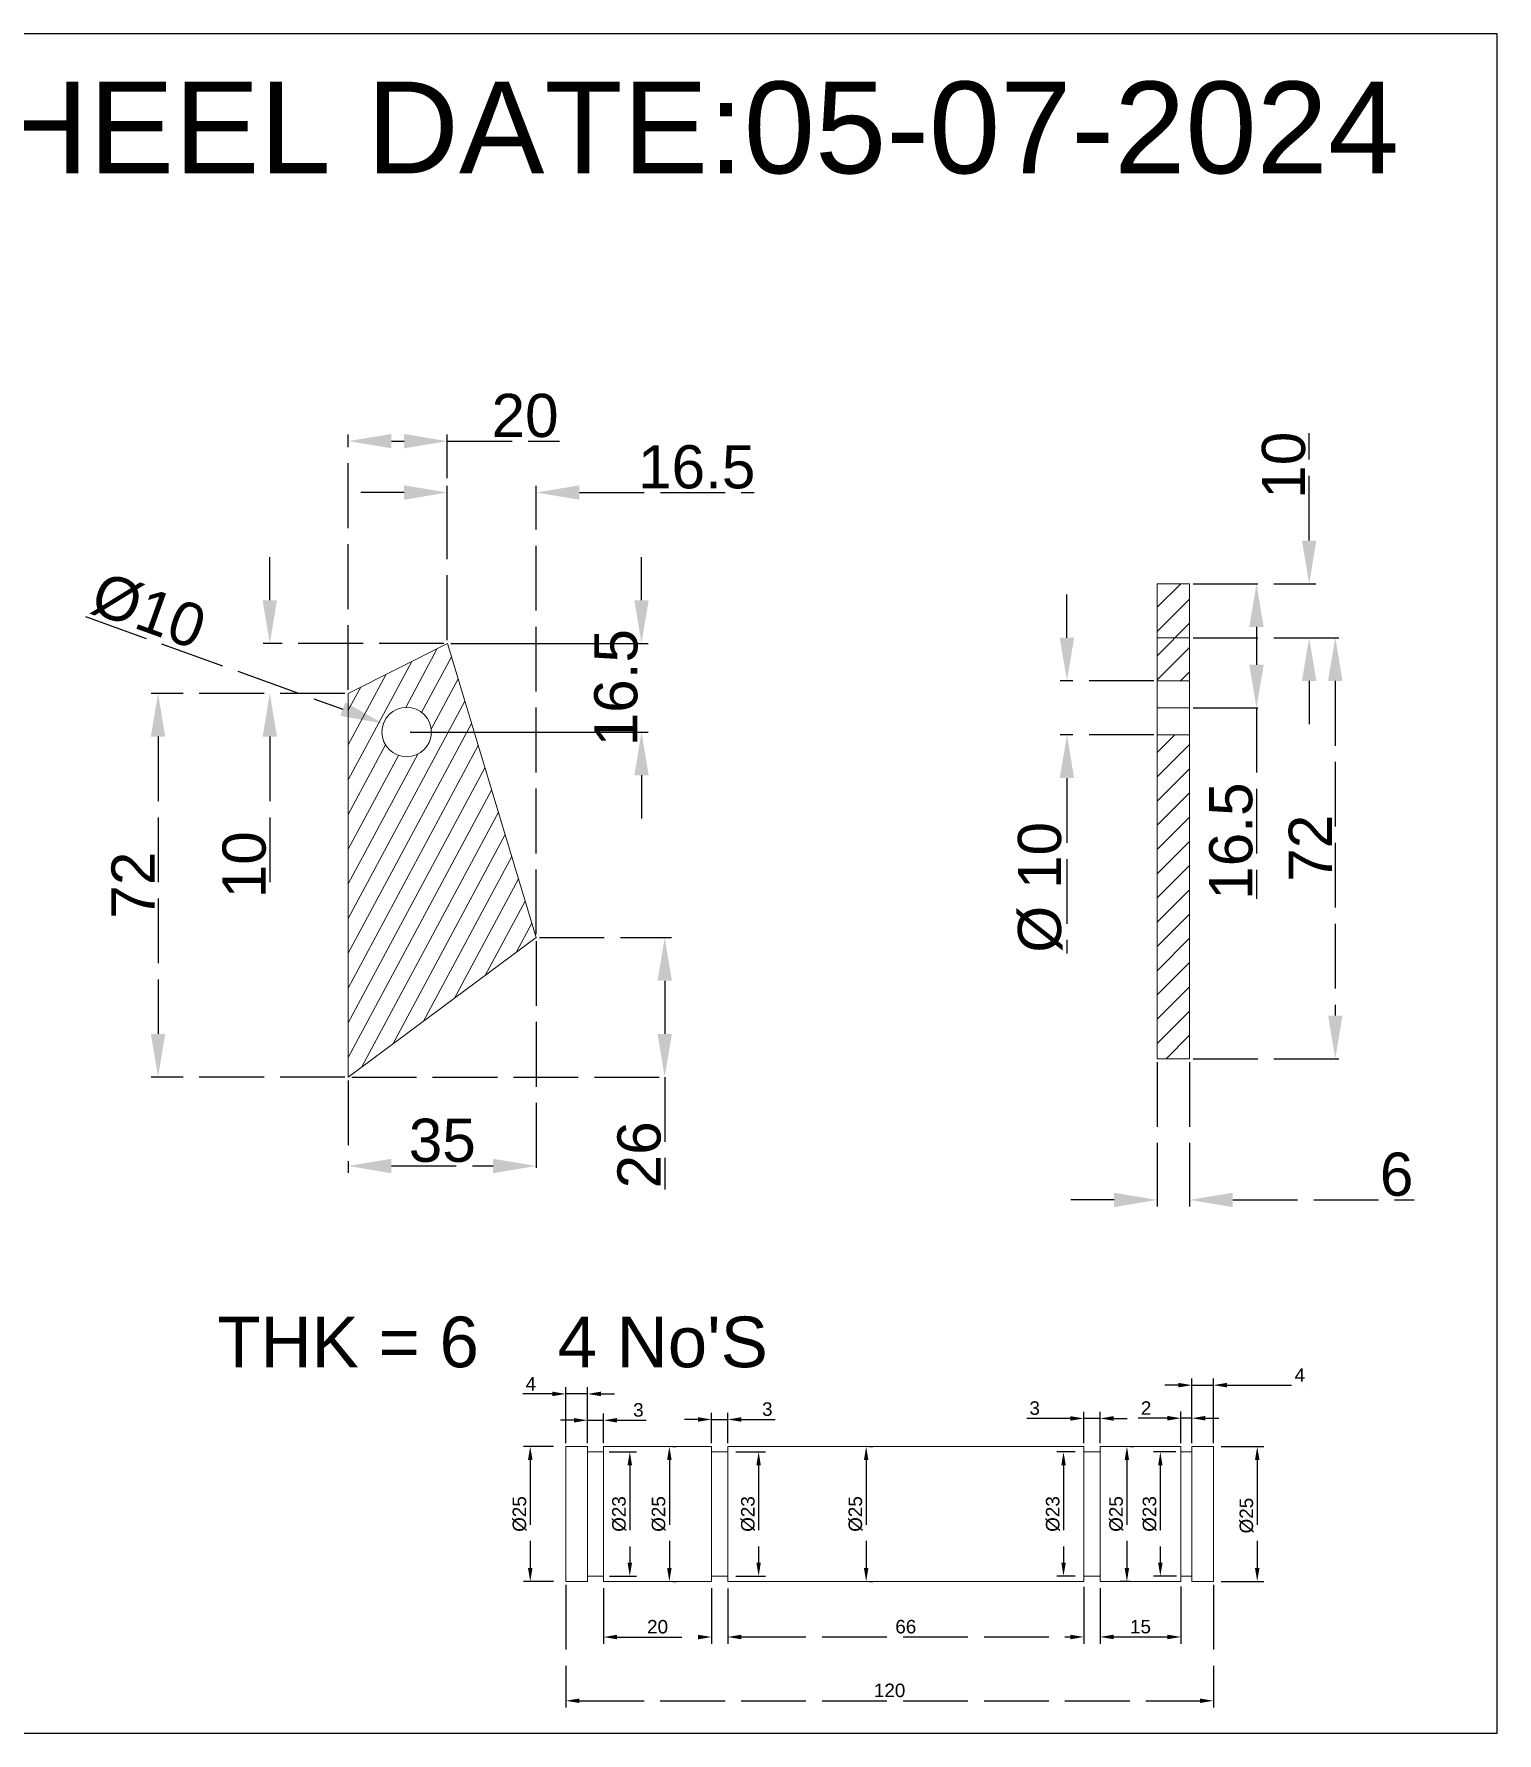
# Model space of a CAD drawing. Header units: millimetres. Extents: x 1123 to 8668, y 987 to 6637.
# Drawn here: x 2298.4 to 2569.6, y 3064.1 to 3378.9 of the extents above; entities that cross this region are included whole.
import ezdxf

# ---------------------------------------------------------------- set-up
doc = ezdxf.new("R2010")
doc.units = ezdxf.units.MM
doc.linetypes.add('ACAD_ISO02W100', pattern=[15, 12, -3])
doc.layers.get('0').update_dxf_attribs({"true_color": 0xc2ced6})
doc.styles.get("Standard").update_dxf_attribs({"font": 'arial.ttf'})
doc.dimstyles.new('gowri shankar', dxfattribs={"dimtxt": 8, "dimasz": 8, "dimexe": 1.25, "dimexo": 0.625, "dimtad": 1, "dimtxsty": 'Standard', "dimcen": 2.5, "dimadec": 0, "dimazin": 0, "dimtfac": 1, "dimtofl": 0, "dimtmove": 0, "dimatfit": 3, "dimfxl": 1, "dimarcsym": 0})
doc.dimstyles.new('ISO-25', dxfattribs={"dimtxt": 2.5, "dimasz": 2.5, "dimexe": 1.25, "dimexo": 0.625, "dimtad": 1, "dimtxsty": 'Standard', "dimcen": 2.5, "dimadec": 0, "dimazin": 0, "dimtfac": 1, "dimtmove": 0, "dimatfit": 3, "dimfxl": 1, "dimarcsym": 0})

# ---------------------------------------------------------------- blocks, each defined once
blk = doc.blocks.new('*D26')
at = {"color": 0, "linetype": 'ACAD_ISO02W100', "lineweight": -2, "transparency": 16777216}
for p, q in [((2513.24, 3267.04), (2540.86, 3267.04)), ((2539.61, 3259.04), (2539.61, 3197.04)), ((2513.24, 3189.04), (2540.86, 3189.04))]:
    blk.add_line(p, q, dxfattribs=at)
at = {"color": 0, "linetype": 'ACAD_ISO02W100', "transparency": 16777216}
for points in [[(2538.27, 3259.04), (2540.94, 3259.04), (2539.61, 3267.04)], [(2538.27, 3197.04), (2540.94, 3197.04), (2539.61, 3189.04)]]:
    blk.add_solid(points, dxfattribs=at)
at = {"layer": 'Defpoints', "color": 0, "linetype": 'ACAD_ISO02W100', "transparency": 16777216}
for p in [(2512.61, 3267.04), (2512.61, 3189.04), (2539.61, 3189.04)]:
    blk.add_point(p, dxfattribs=at)
at = {"color": 0, "linetype": 'ACAD_ISO02W100', "lineweight": 15, "transparency": 16777216, "insert": (2534.97, 3228.04), "char_height": 8, "attachment_point": 5, "rotation": 90}
blk.add_mtext('72', dxfattribs=at)
blk = doc.blocks.new('*D27')
at = {"color": 0, "linetype": 'ACAD_ISO02W100', "lineweight": -2, "transparency": 16777216}
for p, q in [((2534.77, 3285.04), (2534.77, 3304.97)), ((2513.24, 3277.04), (2536.02, 3277.04)), ((2533.93, 3267.04), (2536.02, 3267.04)), ((2534.77, 3259.04), (2534.77, 3251.04))]:
    blk.add_line(p, q, dxfattribs=at)
at = {"color": 0, "linetype": 'ACAD_ISO02W100', "transparency": 16777216}
for points in [[(2533.43, 3285.04), (2536.1, 3285.04), (2534.77, 3277.04)], [(2533.43, 3259.04), (2536.1, 3259.04), (2534.77, 3267.04)]]:
    blk.add_solid(points, dxfattribs=at)
at = {"layer": 'Defpoints', "color": 0, "linetype": 'ACAD_ISO02W100', "transparency": 16777216}
for p in [(2512.61, 3277.04), (2533.31, 3267.04), (2534.77, 3267.04)]:
    blk.add_point(p, dxfattribs=at)
at = {"color": 0, "linetype": 'ACAD_ISO02W100', "lineweight": 15, "transparency": 16777216, "insert": (2530.06, 3299), "char_height": 8, "attachment_point": 5, "rotation": 90}
blk.add_mtext('10', dxfattribs=at)
blk = doc.blocks.new('*D28')
at = {"color": 0, "linetype": 'ACAD_ISO02W100', "lineweight": -2, "transparency": 16777216}
for p, q in [((2506.61, 3188.42), (2506.61, 3161.62)), ((2512.61, 3188.42), (2512.61, 3161.62)), ((2498.61, 3162.87), (2490.61, 3162.87)), ((2520.61, 3162.87), (2554.24, 3162.87))]:
    blk.add_line(p, q, dxfattribs=at)
at = {"color": 0, "linetype": 'ACAD_ISO02W100', "transparency": 16777216}
for points in [[(2498.61, 3164.2), (2498.61, 3161.53), (2506.61, 3162.87)], [(2520.61, 3164.2), (2520.61, 3161.53), (2512.61, 3162.87)]]:
    blk.add_solid(points, dxfattribs=at)
at = {"layer": 'Defpoints', "color": 0, "linetype": 'ACAD_ISO02W100', "transparency": 16777216}
for p in [(2506.61, 3189.04), (2512.61, 3189.04), (2512.61, 3162.87)]:
    blk.add_point(p, dxfattribs=at)
at = {"color": 0, "linetype": 'ACAD_ISO02W100', "lineweight": 15, "transparency": 16777216, "insert": (2550.98, 3167.58), "char_height": 8, "attachment_point": 5}
blk.add_mtext('6', dxfattribs=at)
blk = doc.blocks.new('*D29')
at = {"color": 0, "linetype": 'ACAD_ISO02W100', "lineweight": -2, "transparency": 16777216}
for p, q in [((2489.88, 3267.04), (2489.88, 3275.04)), ((2505.99, 3259.04), (2488.63, 3259.04)), ((2505.99, 3249.04), (2488.63, 3249.04)), ((2489.88, 3241.04), (2489.88, 3208.55))]:
    blk.add_line(p, q, dxfattribs=at)
at = {"color": 0, "linetype": 'ACAD_ISO02W100', "transparency": 16777216}
for points in [[(2488.54, 3267.04), (2491.21, 3267.04), (2489.88, 3259.04)], [(2488.54, 3241.04), (2491.21, 3241.04), (2489.88, 3249.04)]]:
    blk.add_solid(points, dxfattribs=at)
at = {"layer": 'Defpoints', "color": 0, "linetype": 'ACAD_ISO02W100', "transparency": 16777216}
for p in [(2506.61, 3259.04), (2489.88, 3249.04), (2506.61, 3249.04)]:
    blk.add_point(p, dxfattribs=at)
at = {"color": 0, "linetype": 'ACAD_ISO02W100', "lineweight": 15, "transparency": 16777216, "insert": (2484.94, 3220.79), "char_height": 8, "attachment_point": 5, "rotation": 90}
blk.add_mtext('%%C 10', dxfattribs=at)
blk = doc.blocks.new('*D30')
at = {"color": 0, "linetype": 'ACAD_ISO02W100', "lineweight": -2, "transparency": 16777216}
for p, q in [((2513.24, 3277.04), (2526.25, 3277.04)), ((2525, 3269.04), (2525, 3262.04)), ((2513.24, 3254.04), (2526.25, 3254.04)), ((2525, 3254.04), (2525, 3218.68))]:
    blk.add_line(p, q, dxfattribs=at)
at = {"color": 0, "linetype": 'ACAD_ISO02W100', "transparency": 16777216}
for points in [[(2523.67, 3269.04), (2526.34, 3269.04), (2525, 3277.04)], [(2523.67, 3262.04), (2526.34, 3262.04), (2525, 3254.04)]]:
    blk.add_solid(points, dxfattribs=at)
at = {"layer": 'Defpoints', "color": 0, "linetype": 'ACAD_ISO02W100', "transparency": 16777216}
for p in [(2512.61, 3277.04), (2512.61, 3254.04), (2525, 3254.04)]:
    blk.add_point(p, dxfattribs=at)
at = {"color": 0, "linetype": 'ACAD_ISO02W100', "lineweight": 15, "transparency": 16777216, "insert": (2520.29, 3229.35), "char_height": 8, "attachment_point": 5, "rotation": 90}
blk.add_mtext('16.5', dxfattribs=at)
blk = doc.blocks.new('*D32')
at = {"color": 0, "linetype": 'ACAD_ISO02W100', "lineweight": -2, "transparency": 16777216}
for p, q in [((2356.07, 3256.73), (2320.18, 3256.73)), ((2321.43, 3248.73), (2321.43, 3193.64)), ((2356.07, 3185.64), (2320.18, 3185.64))]:
    blk.add_line(p, q, dxfattribs=at)
at = {"color": 0, "linetype": 'ACAD_ISO02W100', "transparency": 16777216}
for points in [[(2320.1, 3248.73), (2322.76, 3248.73), (2321.43, 3256.73)], [(2320.1, 3193.64), (2322.76, 3193.64), (2321.43, 3185.64)]]:
    blk.add_solid(points, dxfattribs=at)
at = {"layer": 'Defpoints', "color": 0, "linetype": 'ACAD_ISO02W100', "transparency": 16777216}
for p in [(2356.69, 3256.73), (2321.43, 3185.64), (2356.69, 3185.64)]:
    blk.add_point(p, dxfattribs=at)
at = {"color": 0, "linetype": 'ACAD_ISO02W100', "lineweight": 18, "transparency": 16777216, "insert": (2316.79, 3221.19), "char_height": 8, "attachment_point": 5, "rotation": 90}
blk.add_mtext('72', dxfattribs=at)
blk = doc.blocks.new('*D33')
at = {"color": 0, "linetype": 'ACAD_ISO02W100', "lineweight": -2, "transparency": 16777216}
for p, q in [((2392.14, 3211.47), (2416.58, 3211.47)), ((2415.33, 3203.47), (2415.33, 3193.64)), ((2357.32, 3185.64), (2416.58, 3185.64)), ((2415.33, 3185.64), (2415.33, 3164.8))]:
    blk.add_line(p, q, dxfattribs=at)
at = {"color": 0, "linetype": 'ACAD_ISO02W100', "transparency": 16777216}
for points in [[(2414, 3203.47), (2416.66, 3203.47), (2415.33, 3211.47)], [(2414, 3193.64), (2416.66, 3193.64), (2415.33, 3185.64)]]:
    blk.add_solid(points, dxfattribs=at)
at = {"layer": 'Defpoints', "color": 0, "linetype": 'ACAD_ISO02W100', "transparency": 16777216}
for p in [(2391.52, 3211.47), (2415.33, 3211.47), (2356.69, 3185.64)]:
    blk.add_point(p, dxfattribs=at)
at = {"color": 0, "linetype": 'ACAD_ISO02W100', "lineweight": 18, "transparency": 16777216, "insert": (2410.62, 3171.22), "char_height": 8, "attachment_point": 5, "rotation": 90}
blk.add_mtext('26', dxfattribs=at)
blk = doc.blocks.new('*D34')
at = {"color": 0, "linetype": 'ACAD_ISO02W100', "lineweight": -2, "transparency": 16777216}
for p, q in [((2342.14, 3273.99), (2342.14, 3281.99)), ((2374.42, 3265.99), (2340.89, 3265.99)), ((2356.07, 3256.73), (2340.89, 3256.73)), ((2342.14, 3248.73), (2342.14, 3219.01))]:
    blk.add_line(p, q, dxfattribs=at)
at = {"color": 0, "linetype": 'ACAD_ISO02W100', "transparency": 16777216}
for points in [[(2340.81, 3273.99), (2343.47, 3273.99), (2342.14, 3265.99)], [(2340.81, 3248.73), (2343.47, 3248.73), (2342.14, 3256.73)]]:
    blk.add_solid(points, dxfattribs=at)
at = {"layer": 'Defpoints', "color": 0, "linetype": 'ACAD_ISO02W100', "transparency": 16777216}
for p in [(2375.04, 3265.99), (2342.14, 3256.73), (2356.69, 3256.73)]:
    blk.add_point(p, dxfattribs=at)
at = {"color": 0, "linetype": 'ACAD_ISO02W100', "lineweight": 18, "transparency": 16777216, "insert": (2337.43, 3224.97), "char_height": 8, "attachment_point": 5, "rotation": 90}
blk.add_mtext('10', dxfattribs=at)
blk = doc.blocks.new('*D14')
at = {"color": 0, "linetype": 'ACAD_ISO02W100', "lineweight": -2, "transparency": 16777216}
for p, q in [((2391.52, 3210.84), (2391.52, 3167.91)), ((2356.69, 3185.02), (2356.69, 3167.91)), ((2364.69, 3169.16), (2383.52, 3169.16))]:
    blk.add_line(p, q, dxfattribs=at)
at = {"color": 0, "linetype": 'ACAD_ISO02W100', "transparency": 16777216}
for points in [[(2364.69, 3170.49), (2364.69, 3167.82), (2356.69, 3169.16)], [(2383.52, 3170.49), (2383.52, 3167.82), (2391.52, 3169.16)]]:
    blk.add_solid(points, dxfattribs=at)
at = {"layer": 'Defpoints', "color": 0, "linetype": 'ACAD_ISO02W100', "transparency": 16777216}
for p in [(2391.52, 3211.47), (2356.69, 3185.64), (2391.52, 3169.16)]:
    blk.add_point(p, dxfattribs=at)
at = {"color": 0, "linetype": 'ACAD_ISO02W100', "lineweight": 18, "transparency": 16777216, "insert": (2374.11, 3173.87), "char_height": 8, "attachment_point": 5}
blk.add_mtext('35', dxfattribs=at)
blk = doc.blocks.new('*D35')
at = {"color": 0, "linetype": 'ACAD_ISO02W100', "lineweight": -2, "transparency": 16777216}
for p, q in [((2356.69, 3257.36), (2356.69, 3304.72)), ((2364.69, 3303.47), (2367.04, 3303.47)), ((2375.04, 3266.61), (2375.04, 3304.72)), ((2375.04, 3303.47), (2395.86, 3303.47))]:
    blk.add_line(p, q, dxfattribs=at)
at = {"color": 0, "linetype": 'ACAD_ISO02W100', "transparency": 16777216}
for points in [[(2364.69, 3304.8), (2364.69, 3302.14), (2356.69, 3303.47)], [(2367.04, 3304.8), (2367.04, 3302.14), (2375.04, 3303.47)]]:
    blk.add_solid(points, dxfattribs=at)
at = {"layer": 'Defpoints', "color": 0, "linetype": 'ACAD_ISO02W100', "transparency": 16777216}
for p in [(2375.04, 3303.47), (2375.04, 3265.99), (2356.69, 3256.73)]:
    blk.add_point(p, dxfattribs=at)
at = {"color": 0, "linetype": 'ACAD_ISO02W100', "lineweight": 18, "transparency": 16777216, "insert": (2389.45, 3308.18), "char_height": 8, "attachment_point": 5}
blk.add_mtext('20', dxfattribs=at)
blk = doc.blocks.new('*D15')
at = {"color": 0, "linetype": 'ACAD_ISO02W100', "lineweight": -2, "transparency": 16777216}
for p, q in [((2367.04, 3293.95), (2359.04, 3293.95)), ((2375.04, 3292.68), (2375.04, 3295.2)), ((2391.52, 3212.09), (2391.52, 3295.2)), ((2399.52, 3293.95), (2431.93, 3293.95))]:
    blk.add_line(p, q, dxfattribs=at)
at = {"color": 0, "linetype": 'ACAD_ISO02W100', "transparency": 16777216}
for points in [[(2367.04, 3295.28), (2367.04, 3292.61), (2375.04, 3293.95)], [(2399.52, 3295.28), (2399.52, 3292.61), (2391.52, 3293.95)]]:
    blk.add_solid(points, dxfattribs=at)
at = {"layer": 'Defpoints', "color": 0, "linetype": 'ACAD_ISO02W100', "transparency": 16777216}
for p in [(2375.04, 3293.95), (2375.04, 3292.05), (2391.52, 3211.47)]:
    blk.add_point(p, dxfattribs=at)
at = {"color": 0, "linetype": 'ACAD_ISO02W100', "lineweight": 18, "transparency": 16777216, "insert": (2421.26, 3298.66), "char_height": 8, "attachment_point": 5}
blk.add_mtext('16.5', dxfattribs=at)
blk = doc.blocks.new('*D36')
at = {"color": 0, "linetype": 'ACAD_ISO02W100', "lineweight": -2, "transparency": 16777216}
blk.add_line((2307.96, 3270.96), (2355.66, 3253.82), dxfattribs=at)
at = {"color": 0, "linetype": 'ACAD_ISO02W100', "transparency": 16777216}
blk.add_solid([(2356.11, 3255.07), (2355.21, 3252.56), (2363.19, 3251.11)], dxfattribs=at)
at = {"layer": 'Defpoints', "color": 0, "linetype": 'ACAD_ISO02W100', "transparency": 16777216}
for p in [(2363.19, 3251.11), (2371.82, 3248.01)]:
    blk.add_point(p, dxfattribs=at)
at = {"color": 0, "linetype": 'ACAD_ISO02W100', "lineweight": 18, "transparency": 16777216, "insert": (2319.69, 3271.98), "char_height": 8, "attachment_point": 5, "rotation": 340.235}
blk.add_mtext('%%C10', dxfattribs=at)
blk = doc.blocks.new('*D37')
at = {"color": 0, "lineweight": -2, "transparency": 16777216}
for p, q in [((2411.03, 3273.99), (2411.03, 3281.99)), ((2375.67, 3265.99), (2412.28, 3265.99)), ((2368.13, 3249.56), (2412.28, 3249.56)), ((2411.03, 3241.56), (2411.03, 3233.56))]:
    blk.add_line(p, q, dxfattribs=at)
at = {"color": 0, "transparency": 16777216}
for points in [[(2409.7, 3273.99), (2412.36, 3273.99), (2411.03, 3265.99)], [(2409.7, 3241.56), (2412.36, 3241.56), (2411.03, 3249.56)]]:
    blk.add_solid(points, dxfattribs=at)
at = {"layer": 'Defpoints', "color": 0, "transparency": 16777216}
for p in [(2375.04, 3265.99), (2367.5, 3249.56), (2411.03, 3249.56)]:
    blk.add_point(p, dxfattribs=at)
at = {"color": 0, "lineweight": 20, "transparency": 16777216, "insert": (2406.32, 3257.78), "char_height": 8, "attachment_point": 5, "rotation": 90}
blk.add_mtext('16.5', dxfattribs=at)
blk = doc.blocks.new('*D123')
at = {"color": 0, "linetype": 'ACAD_ISO02W100', "lineweight": -2, "transparency": 16777216}
for p, q in [((2394.51, 3126.92), (2389.03, 3126.92)), ((2397.01, 3117.8), (2397.01, 3128.17)), ((2401.01, 3126.92), (2397.01, 3126.92)), ((2401.01, 3117.8), (2401.01, 3128.17)), ((2403.51, 3126.92), (2406.01, 3126.92))]:
    blk.add_line(p, q, dxfattribs=at)
at = {"color": 0, "linetype": 'ACAD_ISO02W100', "transparency": 16777216}
for points in [[(2394.51, 3127.34), (2394.51, 3126.51), (2397.01, 3126.92)], [(2403.51, 3127.34), (2403.51, 3126.51), (2401.01, 3126.92)]]:
    blk.add_solid(points, dxfattribs=at)
at = {"layer": 'Defpoints', "color": 0, "linetype": 'ACAD_ISO02W100', "transparency": 16777216}
for p in [(2401.01, 3126.92), (2397.01, 3117.17), (2401.01, 3117.17)]:
    blk.add_point(p, dxfattribs=at)
at = {"color": 0, "linetype": 'ACAD_ISO02W100', "lineweight": 15, "transparency": 16777216, "insert": (2390.52, 3128.8), "char_height": 2.5, "attachment_point": 5}
blk.add_mtext('4', dxfattribs=at)
blk = doc.blocks.new('*D124')
at = {"color": 0, "linetype": 'ACAD_ISO02W100', "lineweight": -2, "transparency": 16777216}
for p, q in [((2424.01, 3117.8), (2424.01, 3123.43)), ((2427.01, 3117.8), (2427.01, 3123.43)), ((2421.51, 3122.18), (2419.01, 3122.18)), ((2424.01, 3122.18), (2427.01, 3122.18)), ((2429.51, 3122.18), (2435.79, 3122.18))]:
    blk.add_line(p, q, dxfattribs=at)
at = {"color": 0, "linetype": 'ACAD_ISO02W100', "transparency": 16777216}
for points in [[(2421.51, 3122.6), (2421.51, 3121.77), (2424.01, 3122.18)], [(2429.51, 3122.6), (2429.51, 3121.77), (2427.01, 3122.18)]]:
    blk.add_solid(points, dxfattribs=at)
at = {"layer": 'Defpoints', "color": 0, "linetype": 'ACAD_ISO02W100', "transparency": 16777216}
for p in [(2427.01, 3122.18), (2424.01, 3117.17), (2427.01, 3117.17)]:
    blk.add_point(p, dxfattribs=at)
at = {"color": 0, "linetype": 'ACAD_ISO02W100', "lineweight": 15, "transparency": 16777216, "insert": (2434.34, 3124.09), "char_height": 2.5, "attachment_point": 5}
blk.add_mtext('3', dxfattribs=at)
blk = doc.blocks.new('*D125')
at = {"color": 0, "linetype": 'ACAD_ISO02W100', "lineweight": -2, "transparency": 16777216}
for p, q in [((2493.01, 3117.8), (2493.01, 3123.63)), ((2496.01, 3117.8), (2496.01, 3123.63)), ((2490.51, 3122.38), (2482.45, 3122.38)), ((2496.01, 3122.38), (2493.01, 3122.38)), ((2498.51, 3122.38), (2501.01, 3122.38))]:
    blk.add_line(p, q, dxfattribs=at)
at = {"color": 0, "linetype": 'ACAD_ISO02W100', "transparency": 16777216}
for points in [[(2490.51, 3122.8), (2490.51, 3121.96), (2493.01, 3122.38)], [(2498.51, 3122.8), (2498.51, 3121.96), (2496.01, 3122.38)]]:
    blk.add_solid(points, dxfattribs=at)
at = {"layer": 'Defpoints', "color": 0, "linetype": 'ACAD_ISO02W100', "transparency": 16777216}
for p in [(2496.01, 3122.38), (2493.01, 3117.17), (2496.01, 3117.17)]:
    blk.add_point(p, dxfattribs=at)
at = {"color": 0, "linetype": 'ACAD_ISO02W100', "lineweight": 15, "transparency": 16777216, "insert": (2483.9, 3124.28), "char_height": 2.5, "attachment_point": 5}
blk.add_mtext('3', dxfattribs=at)
blk = doc.blocks.new('*D126')
at = {"color": 0, "linetype": 'ACAD_ISO02W100', "lineweight": -2, "transparency": 16777216}
for p, q in [((2511.01, 3117.8), (2511.01, 3123.67)), ((2513.01, 3117.8), (2513.01, 3123.67)), ((2508.51, 3122.42), (2503.1, 3122.42)), ((2513.01, 3122.42), (2511.01, 3122.42)), ((2515.51, 3122.42), (2518.01, 3122.42))]:
    blk.add_line(p, q, dxfattribs=at)
at = {"color": 0, "linetype": 'ACAD_ISO02W100', "transparency": 16777216}
for points in [[(2508.51, 3122.84), (2508.51, 3122), (2511.01, 3122.42)], [(2515.51, 3122.84), (2515.51, 3122), (2513.01, 3122.42)]]:
    blk.add_solid(points, dxfattribs=at)
at = {"layer": 'Defpoints', "color": 0, "linetype": 'ACAD_ISO02W100', "transparency": 16777216}
for p in [(2513.01, 3122.42), (2511.01, 3117.17), (2513.01, 3117.17)]:
    blk.add_point(p, dxfattribs=at)
at = {"color": 0, "linetype": 'ACAD_ISO02W100', "lineweight": 15, "transparency": 16777216, "insert": (2504.55, 3124.3), "char_height": 2.5, "attachment_point": 5}
blk.add_mtext('2', dxfattribs=at)
blk = doc.blocks.new('*D127')
at = {"color": 0, "linetype": 'ACAD_ISO02W100', "lineweight": -2, "transparency": 16777216}
for p, q in [((2513.01, 3117.8), (2513.01, 3129.8)), ((2517.01, 3117.8), (2517.01, 3129.8)), ((2510.51, 3128.55), (2508.01, 3128.55)), ((2513.01, 3128.55), (2517.01, 3128.55)), ((2519.51, 3128.55), (2534.53, 3128.55))]:
    blk.add_line(p, q, dxfattribs=at)
at = {"color": 0, "linetype": 'ACAD_ISO02W100', "transparency": 16777216}
for points in [[(2510.51, 3128.96), (2510.51, 3128.13), (2513.01, 3128.55)], [(2519.51, 3128.96), (2519.51, 3128.13), (2517.01, 3128.55)]]:
    blk.add_solid(points, dxfattribs=at)
at = {"layer": 'Defpoints', "color": 0, "linetype": 'ACAD_ISO02W100', "transparency": 16777216}
for p in [(2517.01, 3128.55), (2513.01, 3117.17), (2517.01, 3117.17)]:
    blk.add_point(p, dxfattribs=at)
at = {"color": 0, "linetype": 'ACAD_ISO02W100', "lineweight": 15, "transparency": 16777216, "insert": (2533.04, 3130.42), "char_height": 2.5, "attachment_point": 5}
blk.add_mtext('4', dxfattribs=at)
blk = doc.blocks.new('*D128')
at = {"color": 0, "linetype": 'ACAD_ISO02W100', "lineweight": -2, "transparency": 16777216}
for p, q in [((2401.01, 3117.8), (2401.01, 3123.29)), ((2404.01, 3117.8), (2404.01, 3123.29)), ((2398.51, 3122.04), (2396.01, 3122.04)), ((2401.01, 3122.04), (2404.01, 3122.04)), ((2406.51, 3122.04), (2411.89, 3122.04))]:
    blk.add_line(p, q, dxfattribs=at)
at = {"color": 0, "linetype": 'ACAD_ISO02W100', "transparency": 16777216}
for points in [[(2398.51, 3122.45), (2398.51, 3121.62), (2401.01, 3122.04)], [(2406.51, 3122.45), (2406.51, 3121.62), (2404.01, 3122.04)]]:
    blk.add_solid(points, dxfattribs=at)
at = {"layer": 'Defpoints', "color": 0, "linetype": 'ACAD_ISO02W100', "transparency": 16777216}
for p in [(2404.01, 3122.04), (2401.01, 3117.17), (2404.01, 3117.17)]:
    blk.add_point(p, dxfattribs=at)
at = {"color": 0, "linetype": 'ACAD_ISO02W100', "lineweight": 15, "transparency": 16777216, "insert": (2410.45, 3123.94), "char_height": 2.5, "attachment_point": 5}
blk.add_mtext('3', dxfattribs=at)
blk = doc.blocks.new('*D114')
at = {"color": 0, "linetype": 'ACAD_ISO02W100', "lineweight": -2, "transparency": 16777216}
for p, q in [((2404.01, 3090.92), (2404.01, 3080.62)), ((2424.01, 3090.9), (2424.01, 3080.62)), ((2406.51, 3081.87), (2421.51, 3081.87))]:
    blk.add_line(p, q, dxfattribs=at)
at = {"color": 0, "linetype": 'ACAD_ISO02W100', "transparency": 16777216}
for points in [[(2406.51, 3082.29), (2406.51, 3081.45), (2404.01, 3081.87)], [(2421.51, 3082.29), (2421.51, 3081.45), (2424.01, 3081.87)]]:
    blk.add_solid(points, dxfattribs=at)
at = {"layer": 'Defpoints', "color": 0, "linetype": 'ACAD_ISO02W100', "transparency": 16777216}
for p in [(2404.01, 3091.55), (2424.01, 3091.52), (2424.01, 3081.87)]:
    blk.add_point(p, dxfattribs=at)
at = {"color": 0, "linetype": 'ACAD_ISO02W100', "lineweight": 15, "transparency": 16777216, "insert": (2414.01, 3083.77), "char_height": 2.5, "attachment_point": 5}
blk.add_mtext('20', dxfattribs=at)
blk = doc.blocks.new('*D115')
at = {"color": 0, "linetype": 'ACAD_ISO02W100', "lineweight": -2, "transparency": 16777216}
for p, q in [((2427.01, 3090.85), (2427.01, 3080.63)), ((2493.01, 3091.19), (2493.01, 3080.63)), ((2429.51, 3081.88), (2490.51, 3081.88))]:
    blk.add_line(p, q, dxfattribs=at)
at = {"color": 0, "linetype": 'ACAD_ISO02W100', "transparency": 16777216}
for points in [[(2429.51, 3082.3), (2429.51, 3081.46), (2427.01, 3081.88)], [(2490.51, 3082.3), (2490.51, 3081.46), (2493.01, 3081.88)]]:
    blk.add_solid(points, dxfattribs=at)
at = {"layer": 'Defpoints', "color": 0, "linetype": 'ACAD_ISO02W100', "transparency": 16777216}
for p in [(2493.01, 3091.82), (2427.01, 3091.47), (2493.01, 3081.88)]:
    blk.add_point(p, dxfattribs=at)
at = {"color": 0, "linetype": 'ACAD_ISO02W100', "lineweight": 15, "transparency": 16777216, "insert": (2460.01, 3083.78), "char_height": 2.5, "attachment_point": 5}
blk.add_mtext('66', dxfattribs=at)
blk = doc.blocks.new('*D116')
at = {"color": 0, "linetype": 'ACAD_ISO02W100', "lineweight": -2, "transparency": 16777216}
for p, q in [((2496.01, 3090.9), (2496.01, 3080.64)), ((2511.01, 3091.26), (2511.01, 3080.64)), ((2498.51, 3081.89), (2508.51, 3081.89))]:
    blk.add_line(p, q, dxfattribs=at)
at = {"color": 0, "linetype": 'ACAD_ISO02W100', "transparency": 16777216}
for points in [[(2498.51, 3082.31), (2498.51, 3081.47), (2496.01, 3081.89)], [(2508.51, 3082.31), (2508.51, 3081.47), (2511.01, 3081.89)]]:
    blk.add_solid(points, dxfattribs=at)
at = {"layer": 'Defpoints', "color": 0, "linetype": 'ACAD_ISO02W100', "transparency": 16777216}
for p in [(2511.01, 3091.88), (2496.01, 3091.52), (2511.01, 3081.89)]:
    blk.add_point(p, dxfattribs=at)
at = {"color": 0, "linetype": 'ACAD_ISO02W100', "lineweight": 15, "transparency": 16777216, "insert": (2503.51, 3083.79), "char_height": 2.5, "attachment_point": 5}
blk.add_mtext('15', dxfattribs=at)
blk = doc.blocks.new('*D117')
at = {"color": 0, "linetype": 'ACAD_ISO02W100', "lineweight": -2, "transparency": 16777216}
for p, q in [((2394.75, 3117.17), (2389.16, 3117.17)), ((2390.41, 3114.67), (2390.41, 3094.67)), ((2394.75, 3092.17), (2389.16, 3092.17))]:
    blk.add_line(p, q, dxfattribs=at)
at = {"color": 0, "linetype": 'ACAD_ISO02W100', "transparency": 16777216}
for points in [[(2389.99, 3114.67), (2390.83, 3114.67), (2390.41, 3117.17)], [(2389.99, 3094.67), (2390.83, 3094.67), (2390.41, 3092.17)]]:
    blk.add_solid(points, dxfattribs=at)
at = {"layer": 'Defpoints', "color": 0, "linetype": 'ACAD_ISO02W100', "transparency": 16777216}
for p in [(2395.37, 3117.17), (2390.41, 3092.17), (2395.37, 3092.17)]:
    blk.add_point(p, dxfattribs=at)
at = {"color": 0, "linetype": 'ACAD_ISO02W100', "lineweight": 15, "transparency": 16777216, "insert": (2388.44, 3104.67), "char_height": 2.5, "attachment_point": 5, "rotation": 90}
blk.add_mtext('%%C25', dxfattribs=at)
blk = doc.blocks.new('*D118')
at = {"color": 0, "linetype": 'ACAD_ISO02W100', "lineweight": -2, "transparency": 16777216}
for p, q in [((2405.04, 3116.17), (2410.11, 3116.17)), ((2408.86, 3113.67), (2408.86, 3095.67)), ((2405.07, 3093.17), (2410.11, 3093.17))]:
    blk.add_line(p, q, dxfattribs=at)
at = {"color": 0, "linetype": 'ACAD_ISO02W100', "transparency": 16777216}
for points in [[(2408.44, 3113.67), (2409.28, 3113.67), (2408.86, 3116.17)], [(2408.44, 3095.67), (2409.28, 3095.67), (2408.86, 3093.17)]]:
    blk.add_solid(points, dxfattribs=at)
at = {"layer": 'Defpoints', "color": 0, "linetype": 'ACAD_ISO02W100', "transparency": 16777216}
for p in [(2404.41, 3116.17), (2404.44, 3093.17), (2408.86, 3093.17)]:
    blk.add_point(p, dxfattribs=at)
at = {"color": 0, "linetype": 'ACAD_ISO02W100', "lineweight": 15, "transparency": 16777216, "insert": (2406.89, 3104.67), "char_height": 2.5, "attachment_point": 5, "rotation": 90}
blk.add_mtext('%%C23', dxfattribs=at)
blk = doc.blocks.new('*D129')
at = {"color": 0, "linetype": 'ACAD_ISO02W100', "lineweight": -2, "transparency": 16777216}
for p, q in [((2416.82, 3117.17), (2417.44, 3117.17)), ((2416.19, 3114.67), (2416.19, 3094.67)), ((2416.82, 3092.17), (2417.44, 3092.17))]:
    blk.add_line(p, q, dxfattribs=at)
at = {"color": 0, "linetype": 'ACAD_ISO02W100', "transparency": 16777216}
for points in [[(2415.78, 3114.67), (2416.61, 3114.67), (2416.19, 3117.17)], [(2415.78, 3094.67), (2416.61, 3094.67), (2416.19, 3092.17)]]:
    blk.add_solid(points, dxfattribs=at)
at = {"layer": 'Defpoints', "color": 0, "linetype": 'ACAD_ISO02W100', "transparency": 16777216}
for p in [(2416.19, 3117.17), (2416.19, 3092.17), (2416.19, 3092.17)]:
    blk.add_point(p, dxfattribs=at)
at = {"color": 0, "linetype": 'ACAD_ISO02W100', "lineweight": 15, "transparency": 16777216, "insert": (2414.22, 3104.67), "char_height": 2.5, "attachment_point": 5, "rotation": 90}
blk.add_mtext('%%C25', dxfattribs=at)
blk = doc.blocks.new('*D119')
at = {"color": 0, "linetype": 'ACAD_ISO02W100', "lineweight": -2, "transparency": 16777216}
for p, q in [((2428.54, 3116.17), (2433.99, 3116.17)), ((2432.74, 3113.67), (2432.74, 3095.67)), ((2428.54, 3093.17), (2433.99, 3093.17))]:
    blk.add_line(p, q, dxfattribs=at)
at = {"color": 0, "linetype": 'ACAD_ISO02W100', "transparency": 16777216}
for points in [[(2432.32, 3113.67), (2433.15, 3113.67), (2432.74, 3116.17)], [(2432.32, 3095.67), (2433.15, 3095.67), (2432.74, 3093.17)]]:
    blk.add_solid(points, dxfattribs=at)
at = {"layer": 'Defpoints', "color": 0, "linetype": 'ACAD_ISO02W100', "transparency": 16777216}
for p in [(2427.92, 3116.17), (2427.92, 3093.17), (2432.74, 3093.17)]:
    blk.add_point(p, dxfattribs=at)
at = {"color": 0, "linetype": 'ACAD_ISO02W100', "lineweight": 15, "transparency": 16777216, "insert": (2430.77, 3104.67), "char_height": 2.5, "attachment_point": 5, "rotation": 90}
blk.add_mtext('%%C23', dxfattribs=at)
blk = doc.blocks.new('*D130')
at = {"color": 0, "linetype": 'ACAD_ISO02W100', "lineweight": -2, "transparency": 16777216}
for p, q in [((2453.29, 3117.17), (2453.92, 3117.17)), ((2452.67, 3114.67), (2452.67, 3094.67)), ((2453.29, 3092.17), (2453.92, 3092.17))]:
    blk.add_line(p, q, dxfattribs=at)
at = {"color": 0, "linetype": 'ACAD_ISO02W100', "transparency": 16777216}
for points in [[(2452.25, 3114.67), (2453.08, 3114.67), (2452.67, 3117.17)], [(2452.25, 3094.67), (2453.08, 3094.67), (2452.67, 3092.17)]]:
    blk.add_solid(points, dxfattribs=at)
at = {"layer": 'Defpoints', "color": 0, "linetype": 'ACAD_ISO02W100', "transparency": 16777216}
for p in [(2452.67, 3117.17), (2452.67, 3092.17), (2452.67, 3092.17)]:
    blk.add_point(p, dxfattribs=at)
at = {"color": 0, "linetype": 'ACAD_ISO02W100', "lineweight": 15, "transparency": 16777216, "insert": (2450.7, 3104.67), "char_height": 2.5, "attachment_point": 5, "rotation": 90}
blk.add_mtext('%%C25', dxfattribs=at)
blk = doc.blocks.new('*D120')
at = {"color": 0, "linetype": 'ACAD_ISO02W100', "lineweight": -2, "transparency": 16777216}
for p, q in [((2491.41, 3116.17), (2487.99, 3116.17)), ((2489.24, 3113.67), (2489.24, 3095.67)), ((2491.41, 3093.17), (2487.99, 3093.17))]:
    blk.add_line(p, q, dxfattribs=at)
at = {"color": 0, "linetype": 'ACAD_ISO02W100', "transparency": 16777216}
for points in [[(2488.83, 3113.67), (2489.66, 3113.67), (2489.24, 3116.17)], [(2488.83, 3095.67), (2489.66, 3095.67), (2489.24, 3093.17)]]:
    blk.add_solid(points, dxfattribs=at)
at = {"layer": 'Defpoints', "color": 0, "linetype": 'ACAD_ISO02W100', "transparency": 16777216}
for p in [(2492.03, 3116.17), (2489.24, 3093.17), (2492.03, 3093.17)]:
    blk.add_point(p, dxfattribs=at)
at = {"color": 0, "linetype": 'ACAD_ISO02W100', "lineweight": 15, "transparency": 16777216, "insert": (2487.27, 3104.67), "char_height": 2.5, "attachment_point": 5, "rotation": 90}
blk.add_mtext('%%C23', dxfattribs=at)
blk = doc.blocks.new('*D131')
at = {"color": 0, "linetype": 'ACAD_ISO02W100', "lineweight": -2, "transparency": 16777216}
for p, q in [((2501.61, 3117.17), (2502.24, 3117.17)), ((2500.99, 3114.67), (2500.99, 3094.67)), ((2501.61, 3092.17), (2499.74, 3092.17))]:
    blk.add_line(p, q, dxfattribs=at)
at = {"color": 0, "linetype": 'ACAD_ISO02W100', "transparency": 16777216}
for points in [[(2500.57, 3114.67), (2501.4, 3114.67), (2500.99, 3117.17)], [(2500.57, 3094.67), (2501.4, 3094.67), (2500.99, 3092.17)]]:
    blk.add_solid(points, dxfattribs=at)
at = {"layer": 'Defpoints', "color": 0, "linetype": 'ACAD_ISO02W100', "transparency": 16777216}
for p in [(2500.99, 3117.17), (2500.99, 3092.17), (2502.24, 3092.17)]:
    blk.add_point(p, dxfattribs=at)
at = {"color": 0, "linetype": 'ACAD_ISO02W100', "lineweight": 15, "transparency": 16777216, "insert": (2499.02, 3104.67), "char_height": 2.5, "attachment_point": 5, "rotation": 90}
blk.add_mtext('%%C25', dxfattribs=at)
blk = doc.blocks.new('*D121')
at = {"color": 0, "linetype": 'ACAD_ISO02W100', "lineweight": -2, "transparency": 16777216}
for p, q in [((2518.43, 3117.17), (2526.39, 3117.17)), ((2525.14, 3114.67), (2525.14, 3094.67)), ((2518.43, 3092.17), (2526.39, 3092.17))]:
    blk.add_line(p, q, dxfattribs=at)
at = {"color": 0, "linetype": 'ACAD_ISO02W100', "transparency": 16777216}
for points in [[(2524.73, 3114.67), (2525.56, 3114.67), (2525.14, 3117.17)], [(2524.73, 3094.67), (2525.56, 3094.67), (2525.14, 3092.17)]]:
    blk.add_solid(points, dxfattribs=at)
at = {"layer": 'Defpoints', "color": 0, "linetype": 'ACAD_ISO02W100', "transparency": 16777216}
for p in [(2517.8, 3117.17), (2517.8, 3092.17), (2525.14, 3092.17)]:
    blk.add_point(p, dxfattribs=at)
at = {"color": 0, "linetype": 'ACAD_ISO02W100', "lineweight": 15, "transparency": 16777216, "insert": (2523.17, 3104.37), "char_height": 2.5, "attachment_point": 5, "rotation": 90}
blk.add_mtext('%%C25', dxfattribs=at)
blk = doc.blocks.new('*D122')
at = {"color": 0, "linetype": 'ACAD_ISO02W100', "lineweight": -2, "transparency": 16777216}
for p, q in [((2510.07, 3116.17), (2505.93, 3116.17)), ((2507.18, 3113.67), (2507.18, 3095.67)), ((2510.17, 3093.17), (2505.93, 3093.17))]:
    blk.add_line(p, q, dxfattribs=at)
at = {"color": 0, "linetype": 'ACAD_ISO02W100', "transparency": 16777216}
for points in [[(2506.77, 3113.67), (2507.6, 3113.67), (2507.18, 3116.17)], [(2506.77, 3095.67), (2507.6, 3095.67), (2507.18, 3093.17)]]:
    blk.add_solid(points, dxfattribs=at)
at = {"layer": 'Defpoints', "color": 0, "linetype": 'ACAD_ISO02W100', "transparency": 16777216}
for p in [(2510.69, 3116.17), (2507.18, 3093.17), (2510.79, 3093.17)]:
    blk.add_point(p, dxfattribs=at)
at = {"color": 0, "linetype": 'ACAD_ISO02W100', "lineweight": 15, "transparency": 16777216, "insert": (2505.21, 3104.67), "char_height": 2.5, "attachment_point": 5, "rotation": 90}
blk.add_mtext('%%C23', dxfattribs=at)
blk = doc.blocks.new('*D132')
at = {"color": 0, "linetype": 'ACAD_ISO02W100', "lineweight": -2, "transparency": 16777216}
for p, q in [((2397.01, 3091.55), (2397.01, 3068.81)), ((2517.01, 3091.55), (2517.01, 3068.81)), ((2399.51, 3070.06), (2514.51, 3070.06))]:
    blk.add_line(p, q, dxfattribs=at)
at = {"color": 0, "linetype": 'ACAD_ISO02W100', "transparency": 16777216}
for points in [[(2399.51, 3070.48), (2399.51, 3069.65), (2397.01, 3070.06)], [(2514.51, 3070.48), (2514.51, 3069.65), (2517.01, 3070.06)]]:
    blk.add_solid(points, dxfattribs=at)
at = {"layer": 'Defpoints', "color": 0, "linetype": 'ACAD_ISO02W100', "transparency": 16777216}
for p in [(2397.01, 3092.17), (2517.01, 3092.17), (2517.01, 3070.06)]:
    blk.add_point(p, dxfattribs=at)
at = {"color": 0, "linetype": 'ACAD_ISO02W100', "lineweight": 15, "transparency": 16777216, "insert": (2457.01, 3071.97), "char_height": 2.5, "attachment_point": 5}
blk.add_mtext('120', dxfattribs=at)

msp = doc.modelspace()

# ---------------------------------------------------------------- hatches: boundary and pattern name
at = {"lineweight": 20}
h = msp.add_hatch(dxfattribs=at)
h.set_pattern_fill('ANSI31', color=256)
h.set_pattern_definition([(45, (-1370.3906, 5969.24), (-2.245064, 2.245064), [])])
h.paths.add_polyline_path([(2512.612, 3249.04), (2506.612, 3249.04), (2506.612, 3189.04), (2512.612, 3189.04)])
h.paths.add_polyline_path([(2512.612, 3267.04), (2506.612, 3267.04), (2506.612, 3259.215), (2506.612, 3259.04), (2512.612, 3259.04)])
h.paths.add_polyline_path([(2512.612, 3277.04), (2506.612, 3277.04), (2506.612, 3267.04), (2512.612, 3267.04)])
at = {"lineweight": 15}
h = msp.add_hatch(dxfattribs=at)
h.set_pattern_fill('ANSI31', color=256, scale=0.957263, angle=16.81117)
h.set_pattern_definition([(61.81117, (-1022.2953, 7661.5636), (-2.6788347, 1.4357062), [])])
h.paths.add_polyline_path([(2391.518, 3211.467), (2378.644, 3254.077), (2371.443, 3251.901, -0.4872514), (2368.829, 3245.175, -1), (2366.179, 3253.947, -0.3447626), (2371.443, 3251.901), (2378.644, 3254.077), (2375.045, 3265.99), (2356.692, 3256.731), (2356.692, 3185.643)])

# ---------------------------------------------------------------- linework, layer by layer
for p, q in [((2569.583, 3378.915), (2027.288, 3378.915)), ((2569.583, 3064.086), (2569.583, 3378.915)), ((2027.288, 3064.086), (2569.583, 3064.086))]:
    msp.add_line(p, q)
at = {"lineweight": 20}
for p, q in [((2506.612, 3189.04), (2506.612, 3277.04)), ((2506.612, 3277.04), (2512.612, 3277.04)), ((2512.612, 3277.04), (2512.612, 3189.04)), ((2512.612, 3277.04), (2512.612, 3267.04)), ((2356.692, 3256.731), (2375.045, 3265.99)), ((2375.045, 3265.99), (2391.518, 3211.467)), ((2512.612, 3267.04), (2506.612, 3267.04)), ((2506.612, 3267.04), (2506.612, 3259.215)), ((2512.612, 3267.04), (2512.612, 3254.04)), ((2506.612, 3259.04), (2512.612, 3259.04)), ((2356.692, 3185.643), (2356.692, 3256.731)), ((2506.612, 3254.04), (2512.612, 3254.04)), ((2506.612, 3249.04), (2512.612, 3249.04)), ((2512.612, 3189.04), (2506.612, 3189.04)), ((2397.007, 3092.171), (2397.007, 3117.171)), ((2397.007, 3117.171), (2401.007, 3117.171)), ((2401.007, 3117.171), (2401.007, 3092.171)), ((2404.007, 3104.671), (2404.007, 3117.171)), ((2404.007, 3117.171), (2424.007, 3117.171)), ((2424.007, 3117.171), (2424.007, 3092.171)), ((2427.007, 3104.671), (2427.007, 3117.171)), ((2427.007, 3117.171), (2493.007, 3117.171)), ((2493.007, 3117.171), (2493.007, 3092.171)), ((2496.007, 3104.671), (2496.007, 3117.171)), ((2496.007, 3117.171), (2511.007, 3117.171)), ((2511.007, 3117.171), (2511.007, 3092.171)), ((2513.007, 3104.671), (2513.007, 3117.171)), ((2513.007, 3117.171), (2517.007, 3117.171)), ((2517.007, 3117.171), (2517.007, 3092.171)), ((2401.007, 3104.671), (2401.007, 3116.171)), ((2401.007, 3116.171), (2404.007, 3116.171)), ((2404.007, 3116.171), (2404.007, 3093.171)), ((2424.007, 3104.671), (2424.007, 3116.171)), ((2424.007, 3116.171), (2427.007, 3116.171)), ((2427.007, 3116.171), (2427.007, 3093.171)), ((2493.007, 3104.671), (2493.007, 3116.171)), ((2493.007, 3116.171), (2496.007, 3116.171)), ((2496.007, 3116.171), (2496.007, 3093.171)), ((2511.007, 3104.671), (2511.007, 3116.171)), ((2511.007, 3116.171), (2513.007, 3116.171)), ((2513.007, 3116.171), (2513.007, 3104.671)), ((2404.007, 3092.171), (2404.007, 3104.671)), ((2427.007, 3092.171), (2427.007, 3104.671)), ((2496.007, 3092.171), (2496.007, 3104.671)), ((2513.007, 3104.671), (2513.007, 3093.171)), ((2513.007, 3092.171), (2513.007, 3104.671)), ((2401.007, 3092.171), (2397.007, 3092.171)), ((2404.007, 3093.171), (2401.007, 3093.171)), ((2424.007, 3092.171), (2404.007, 3092.171)), ((2427.007, 3093.171), (2424.007, 3093.171)), ((2493.007, 3092.171), (2427.007, 3092.171)), ((2496.007, 3093.171), (2493.007, 3093.171)), ((2511.007, 3092.171), (2496.007, 3092.171)), ((2513.007, 3093.171), (2511.007, 3093.171)), ((2517.007, 3092.171), (2513.007, 3092.171))]:
    msp.add_line(p, q, dxfattribs=at)
at = {"lineweight": 15}
msp.add_line((2391.518, 3211.467), (2356.692, 3185.643), dxfattribs=at)
at = {"lineweight": 20}
msp.add_circle((2367.504, 3249.561), 4.582, dxfattribs=at)

# ---------------------------------------------------------------- texts
for s, height, p in [('ROTA-GM FRONT WHEEL DATE:05-07-2024', 17, (2061.918, 3353.096)), ("THK = 6    4 No'S", 9.39367, (2332.403, 3131.859))]:
    msp.add_text(s, height=height, dxfattribs=at).set_placement(p)

# ---------------------------------------------------------------- dimensions: what is measured, and where the dimension line sits
at = {"linetype": 'ACAD_ISO02W100', "lineweight": 18}
for base, p1, p2, text, picture, middle in [((2375.045, 3303.469), (2356.692, 3256.731), (2375.045, 3265.99), '20', '*D35', (2389.454, 3303.469)), ((2375.045, 3293.946), (2391.518, 3211.467), (2375.045, 3292.052), '16.5', '*D15', (2421.264, 3293.946))]:
    dim = msp.add_linear_dim(base=base, p1=p1, p2=p2, text=text, dimstyle='gowri shankar', dxfattribs=at)
    dim.commit()
    dim.dimension.update_dxf_attribs({"geometry": picture, "text_midpoint": middle, "dimtype": 160})
at = {"linetype": 'ACAD_ISO02W100', "lineweight": 15}
dim = msp.add_linear_dim(base=(2534.766, 3267.04), p1=(2512.612, 3277.04), p2=(2533.307, 3267.04), angle=90, dimstyle='gowri shankar', dxfattribs=at)
dim.commit()
dim.dimension.update_dxf_attribs({"geometry": '*D27', "text_midpoint": (2534.766, 3299.005), "dimtype": 160})
at = {"linetype": 'ACAD_ISO02W100', "lineweight": 18}
for base, p1, p2, text, picture, middle in [((2342.141, 3256.731), (2375.045, 3265.99), (2356.692, 3256.731), '10', '*D34', (2342.141, 3224.974)), ((2321.43, 3185.643), (2356.692, 3256.731), (2356.692, 3185.643), '72', '*D32', (2321.43, 3221.187)), ((2415.329, 3211.467), (2356.692, 3185.643), (2391.518, 3211.467), '26', '*D33', (2415.329, 3171.222))]:
    dim = msp.add_linear_dim(base=base, p1=p1, p2=p2, angle=90, text=text, dimstyle='gowri shankar', dxfattribs=at)
    dim.commit()
    dim.dimension.update_dxf_attribs({"geometry": picture, "text_midpoint": middle, "dimtype": 160})
at = {"lineweight": 20}
dim = msp.add_linear_dim(base=(2411.03, 3249.561), p1=(2375.045, 3265.99), p2=(2367.504, 3249.561), angle=90, text='16.5', dimstyle='gowri shankar', dxfattribs=at)
dim.commit()
dim.dimension.update_dxf_attribs({"geometry": '*D37', "text_midpoint": (2411.03, 3257.775), "dimtype": 160})
at = {"linetype": 'ACAD_ISO02W100', "lineweight": 18}
dim = msp.add_diameter_dim_2p(p1=(2371.816, 3248.011), p2=(2363.192, 3251.11), text='%%C10', dimstyle='gowri shankar', override={"dimcen": 0}, dxfattribs=at)
dim.commit()
dim.dimension.update_dxf_attribs({"geometry": '*D36', "text_midpoint": (2318.02, 3267.342), "dimtype": 163})
at = {"linetype": 'ACAD_ISO02W100', "lineweight": 15}
for base, p1, p2, text, dimstyle, picture, middle in [((2489.878, 3249.04), (2506.612, 3259.04), (2506.612, 3249.04), '%%C <>', 'gowri shankar', '*D29', (2484.944, 3220.795)), ((2390.411, 3092.171), (2395.373, 3117.171), (2395.373, 3092.171), '%%C<>', 'ISO-25', '*D117', (2388.44, 3104.671)), ((2416.195, 3092.171), (2416.195, 3117.171), (2416.195, 3092.171), '%%C<>', 'ISO-25', '*D129', (2414.223, 3104.671)), ((2452.667, 3092.171), (2452.667, 3117.171), (2452.667, 3092.171), '%%C<>', 'ISO-25', '*D130', (2450.695, 3104.671)), ((2500.987, 3092.171), (2500.987, 3117.171), (2502.237, 3092.171), '%%C<>', 'ISO-25', '*D131', (2499.016, 3104.671)), ((2408.859, 3093.171), (2404.411, 3116.171), (2404.44, 3093.171), '%%C<>', 'ISO-25', '*D118', (2406.888, 3104.671)), ((2489.243, 3093.171), (2492.034, 3116.171), (2492.034, 3093.171), '%%C<>', 'ISO-25', '*D120', (2487.272, 3104.671)), ((2507.185, 3093.171), (2510.694, 3116.171), (2510.794, 3093.171), '%%C<>', 'ISO-25', '*D122', (2505.213, 3104.671))]:
    dim = msp.add_linear_dim(base=base, p1=p1, p2=p2, angle=90, text=text, dimstyle=dimstyle, dxfattribs=at)
    dim.commit()
    dim.dimension.update_dxf_attribs({"geometry": picture, "text_midpoint": middle})
for base, p1, p2, text, dimstyle, picture, middle in [((2525.003, 3254.04), (2512.612, 3277.04), (2512.612, 3254.04), '16.5', 'gowri shankar', '*D30', (2525.003, 3229.349)), ((2539.607, 3189.04), (2512.612, 3267.04), (2512.612, 3189.04), '72', 'gowri shankar', '*D26', (2539.607, 3228.04)), ((2525.143, 3092.171), (2517.803, 3117.171), (2517.803, 3092.171), '%%C<>', 'ISO-25', '*D121', (2525.143, 3104.366)), ((2432.737, 3093.171), (2427.917, 3116.171), (2427.917, 3093.171), '%%C<>', 'ISO-25', '*D119', (2432.737, 3104.671))]:
    dim = msp.add_linear_dim(base=base, p1=p1, p2=p2, angle=90, text=text, dimstyle=dimstyle, dxfattribs=at)
    dim.commit()
    dim.dimension.update_dxf_attribs({"geometry": picture, "text_midpoint": middle, "dimtype": 160})
at = {"linetype": 'ACAD_ISO02W100', "lineweight": 18}
dim = msp.add_linear_dim(base=(2391.518, 3169.157), p1=(2356.692, 3185.643), p2=(2391.518, 3211.467), text='35', dimstyle='gowri shankar', dxfattribs=at)
dim.commit()
dim.dimension.update_dxf_attribs({"geometry": '*D14', "text_midpoint": (2374.105, 3173.869)})
at = {"linetype": 'ACAD_ISO02W100', "lineweight": 15}
for base, p1, p2, dimstyle, picture, middle in [((2512.612, 3162.866), (2506.612, 3189.04), (2512.612, 3189.04), 'gowri shankar', '*D28', (2550.977, 3162.866)), ((2401.007, 3126.923), (2397.007, 3117.171), (2401.007, 3117.171), 'ISO-25', '*D123', (2390.518, 3126.923)), ((2517.007, 3128.546), (2513.007, 3117.171), (2517.007, 3117.171), 'ISO-25', '*D127', (2533.037, 3128.546)), ((2404.007, 3122.038), (2401.007, 3117.171), (2404.007, 3117.171), 'ISO-25', '*D128', (2410.451, 3122.038)), ((2427.007, 3122.183), (2424.007, 3117.171), (2427.007, 3117.171), 'ISO-25', '*D124', (2434.342, 3122.183)), ((2496.007, 3122.379), (2493.007, 3117.171), (2496.007, 3117.171), 'ISO-25', '*D125', (2483.896, 3122.379)), ((2513.007, 3122.42), (2511.007, 3117.171), (2513.007, 3117.171), 'ISO-25', '*D126', (2504.554, 3122.42)), ((2424.007, 3081.87), (2404.007, 3091.546), (2424.007, 3091.523), 'ISO-25', '*D114', (2414.007, 3081.87))]:
    dim = msp.add_linear_dim(base=base, p1=p1, p2=p2, dimstyle=dimstyle, dxfattribs=at)
    dim.commit()
    dim.dimension.update_dxf_attribs({"geometry": picture, "text_midpoint": middle, "dimtype": 160})
for base, p1, p2, picture, middle in [((2517.007, 3070.065), (2397.007, 3092.171), (2517.007, 3092.171), '*D132', (2457.007, 3071.966)), ((2493.007, 3081.879), (2427.007, 3091.472), (2493.007, 3091.817), '*D115', (2460.007, 3083.781)), ((2511.007, 3081.891), (2496.007, 3091.522), (2511.007, 3091.882), '*D116', (2503.507, 3083.793))]:
    dim = msp.add_linear_dim(base=base, p1=p1, p2=p2, dimstyle='ISO-25', dxfattribs=at)
    dim.commit()
    dim.dimension.update_dxf_attribs({"geometry": picture, "text_midpoint": middle})

doc.saveas('drawing.dxf')
